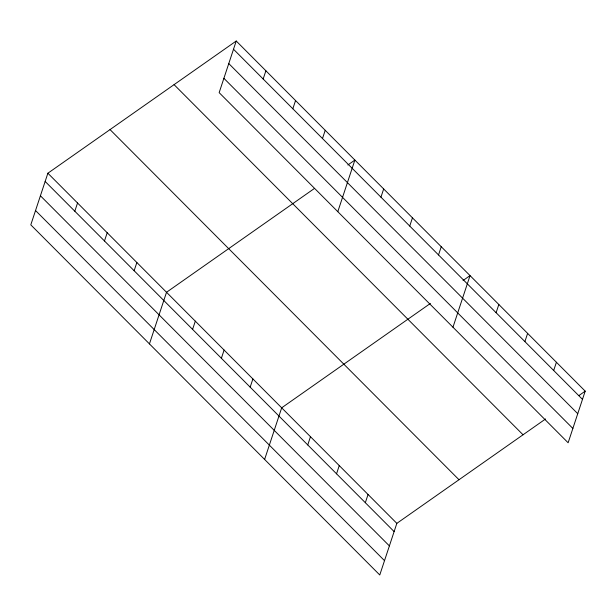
<?xml version="1.0" encoding="UTF-8"?>
<svg xmlns="http://www.w3.org/2000/svg" width="616" height="616" viewBox="0 0 616 616"><rect width="100%" height="100%" fill="white"/><g stroke="black" fill="none" stroke-linecap="round" stroke-linejoin="round"><path stroke-width="0.92" d="M236.228 41.018L219.157 92.639L568.129 442.773L585.2 391.145L236.228 41.018L47.871 173.227L30.8 224.855L379.772 574.982L396.843 523.361L545.576 418.965M74.813 211.211L77.539 202.987M104.481 240.971L107.199 232.756M134.142 270.732L136.86 262.516M149.449 343.897L166.52 292.277L314.476 188.419M263.171 79.002L265.889 70.778M192.592 329.383L195.311 321.159M292.831 108.763L295.557 100.539M221.383 358.266L224.101 350.05M322.499 138.523L325.217 130.299M250.173 387.156L252.891 378.932M337.807 211.681L354.878 160.06L347.886 164.972M264.611 459.444L281.681 407.815L430.415 303.418M380.95 197.166L383.668 188.95M307.754 444.929L310.472 436.705M409.74 226.057L412.458 217.833M336.544 473.812L339.262 465.588M438.53 254.939L441.248 246.716M365.334 502.695L368.052 494.471M452.968 327.227L470.039 275.606L463.047 280.511M496.111 312.712L498.829 304.489M524.901 341.595L527.619 333.379M553.692 370.486L556.41 362.262M578.986 395.51L585.2 391.145M233.51 49.242L582.482 399.368M228.775 63.563L577.746 413.69M223.893 78.317L572.865 428.451M174.074 84.646L523.046 434.781M110.033 129.599L459.005 479.733M47.871 173.227L396.843 523.361M45.153 181.451L394.125 531.585M40.417 195.773L389.389 545.907M35.535 210.533L384.507 560.66"/></g></svg>
